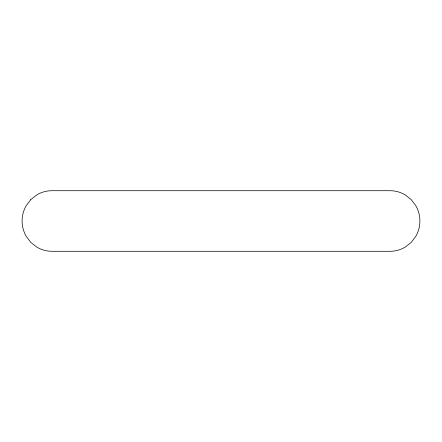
<?xml version="1.0" encoding="UTF-8"?>
<svg xmlns="http://www.w3.org/2000/svg" width="442" height="442" viewBox="0 0 442 442"><rect width="100%" height="100%" fill="white"/><g stroke="black" fill="none" stroke-linecap="round" stroke-linejoin="round"><path stroke-width="0.66" d="M30.818 199.585L26.089 205.856A30.509 30.244 -90 0 0 26.089 236.144L30.818 242.415L36.984 247.233A29.813 29.559 -90 0 0 51.874 251.288L390.126 251.288A29.813 29.559 -90 0 0 405.016 247.233L411.182 242.415L415.911 236.144A30.509 30.244 -90 0 0 415.911 205.856L411.182 199.585L405.016 194.767A29.813 29.559 -90 0 0 390.126 190.712L51.874 190.712A29.813 29.559 90 0 0 36.984 194.767L30.818 199.585"/></g></svg>
